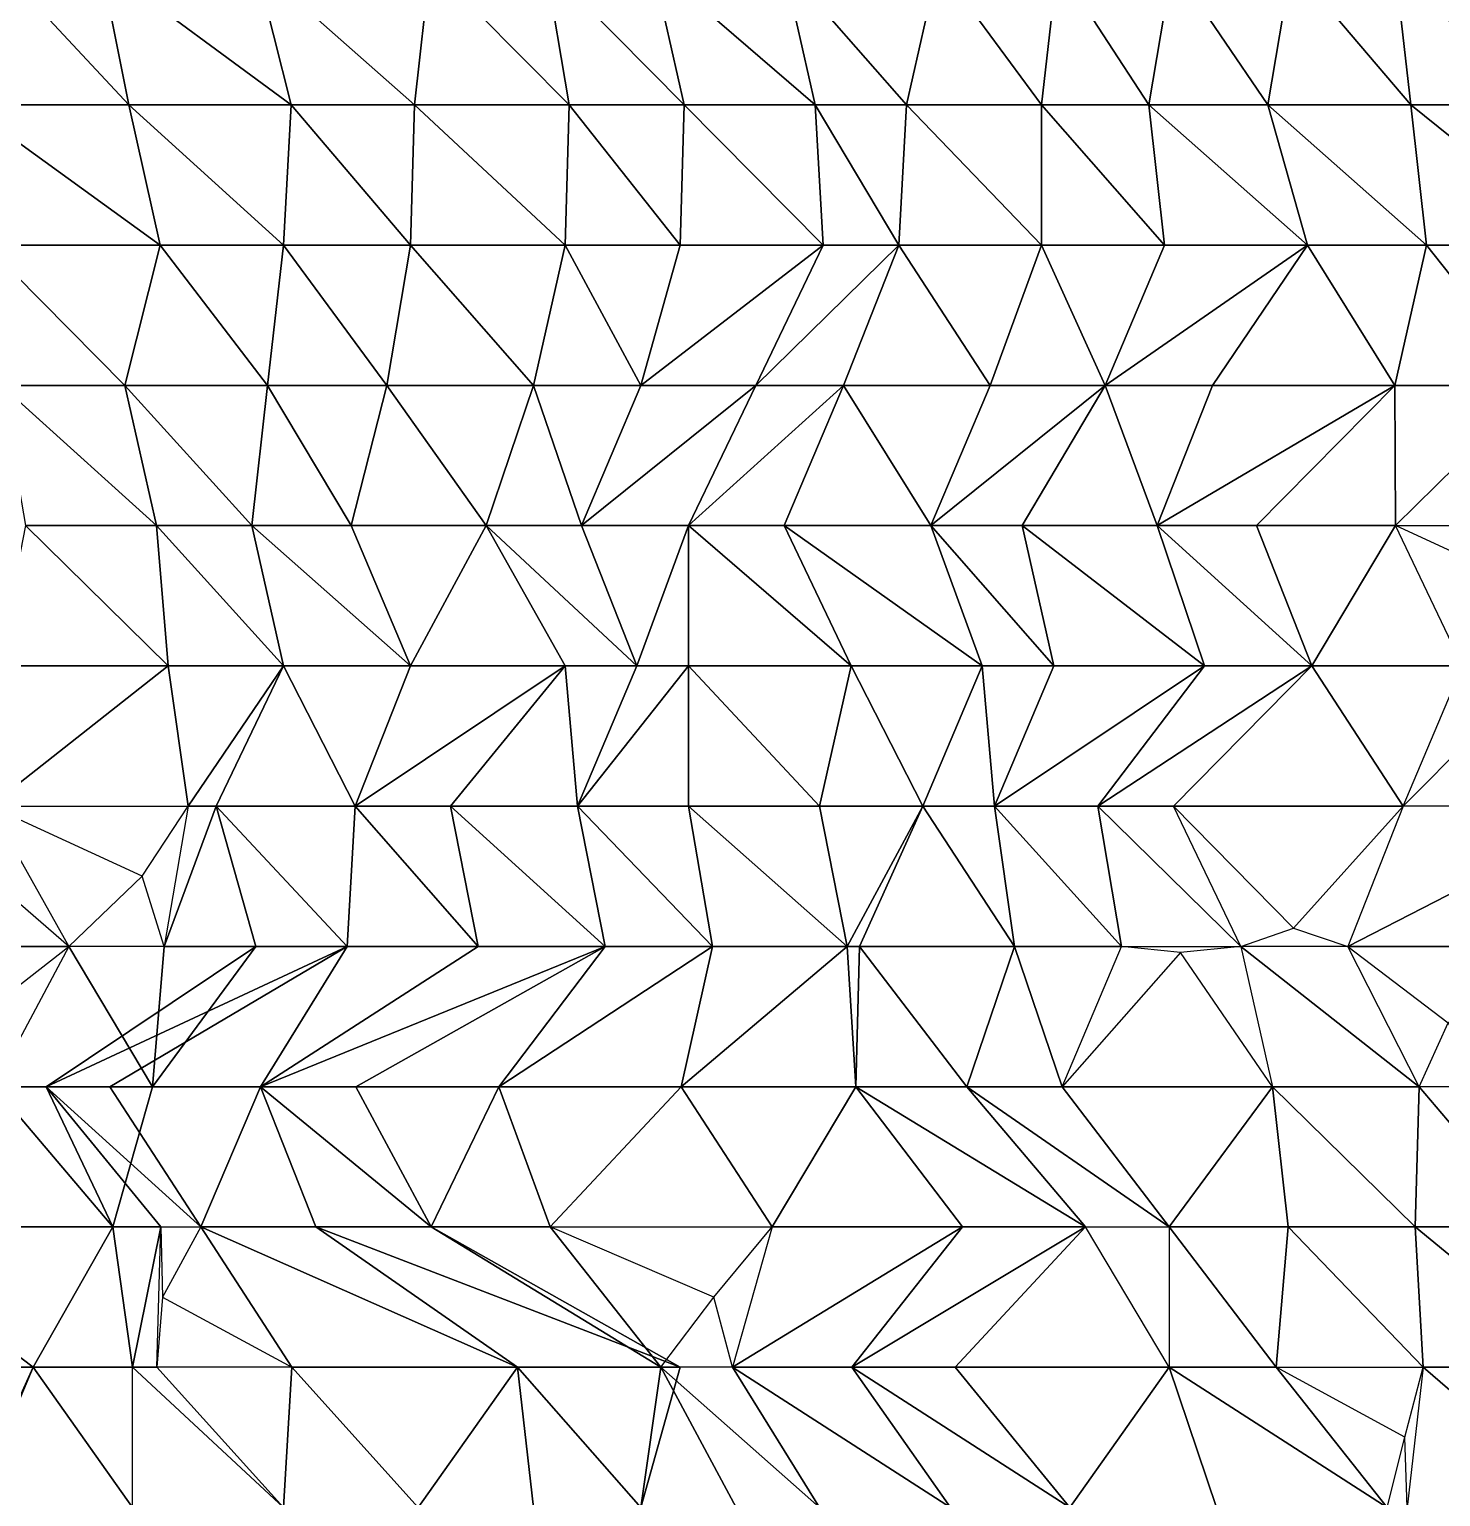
# Model space of a CAD drawing. Header units: metres. Extents: x -317 to 276, y -240 to 234.
# Drawn here: x -39 to 21.4, y 108.5 to 171.2 of the extents above; entities that cross this region are included whole.
import ezdxf

# ---------------------------------------------------------------- set-up
doc = ezdxf.new("R2010")
doc.units = ezdxf.units.M

msp = doc.modelspace()

# ---------------------------------------------------------------- linework, layer by layer
for points in [[(-40.31195, 174, -529.4756), (-41.66562, 168, -531.9534), (-34.70807, 168, -531.73267), (-34.70797, 168.0001, -531.73254)], [(-40.31195, 174, -529.4756), (-34.70807, 168, -531.73267), (-35.892517, 174, -533.9008), (-35.892418, 174.0001, -533.9007)], [(-35.892517, 174, -533.9008), (-27.750458, 168, -531.51184), (-29.273346, 174, -534.29944), (-29.273247, 174.0001, -534.2993)], [(-35.892517, 174, -533.9008), (-34.70807, 168, -531.73267), (-27.750458, 168, -531.51184), (-27.750359, 168.0001, -531.5117)], [(-29.273346, 174, -534.29944), (-22.484955, 168, -534.3884), (-21.808136, 174, -533.1495), (-21.808037, 174.0001, -533.14935)], [(-29.273346, 174, -534.29944), (-27.750458, 168, -531.51184), (-22.484955, 168, -534.3884), (-22.484856, 168.0001, -534.3883)], [(-21.808136, 174, -533.1495), (-22.484955, 168, -534.3884), (-15.865814, 168, -534.7871), (-15.865714, 168.0001, -534.787)], [(-21.808136, 174, -533.1495), (-15.865814, 168, -534.7871), (-16.881073, 174, -536.6455), (-16.880974, 174.0001, -536.6454)], [(-16.881073, 174, -536.6455), (-10.938721, 168, -538.2831), (-12.292389, 174, -540.761), (-12.292289, 174.0001, -540.76086)], [(-16.881073, 174, -536.6455), (-15.865814, 168, -534.7871), (-10.938721, 168, -538.2831), (-10.938621, 168.0001, -538.28296)], [(-12.292389, 174, -540.761), (-5.334808, 168, -540.54016), (-6.688477, 174, -543.01807), (-6.688376, 174.0001, -543.01794)], [(-12.292389, 174, -540.761), (-10.938721, 168, -538.2831), (-5.334808, 168, -540.54016), (-5.334708, 168.0001, -540.54004)], [(-6.688477, 174, -543.01807), (-1.422974, 168, -545.89465), (-0.069305, 174, -543.41675), (-0.069205, 174.0001, -543.4166)], [(-6.688477, 174, -543.01807), (-5.334808, 168, -540.54016), (-1.422974, 168, -545.89465), (-1.422874, 168.0001, -545.89453)], [(-0.069305, 174, -543.41675), (-1.422974, 168, -545.89465), (4.350159, 168, -547.842), (4.350259, 168.0001, -547.84186)], [(-0.069305, 174, -543.41675), (4.350159, 168, -547.842), (5.026978, 174, -546.603), (5.027078, 174.0001, -546.6029)], [(5.026978, 174, -546.603), (4.350159, 168, -547.842), (8.938782, 168, -551.95746), (8.938882, 168.0001, -551.95734)], [(5.026978, 174, -546.603), (8.938782, 168, -551.95746), (9.954041, 174, -550.09906), (9.954141, 174.0001, -550.09894)], [(9.954041, 174, -550.09906), (8.938782, 168, -551.95746), (14.035095, 168, -555.14374), (14.035195, 168.0001, -555.1436)], [(9.954041, 174, -550.09906), (14.035095, 168, -555.14374), (15.050323, 174, -553.28534), (15.050424, 174.0001, -553.2852)], [(15.050323, 174, -553.28534), (14.035095, 168, -555.14374), (20.146637, 168, -556.4716), (20.146736, 168.0001, -556.4715)], [(15.050323, 174, -553.28534), (20.146637, 168, -556.4716), (19.469788, 174, -557.7106), (19.469887, 174.0001, -557.71045)], [(19.469788, 174, -557.7106), (25.24289, 168, -559.6579), (25.41211, 174, -559.34814), (25.412209, 174.0001, -559.348)], [(19.469788, 174, -557.7106), (20.146637, 168, -556.4716), (25.24289, 168, -559.6579), (25.242989, 168.0001, -559.6578)], [(-41.66562, 168, -531.9534), (-33.35437, 162, -529.25476), (-34.70807, 168, -531.73267), (-34.70797, 168.0001, -531.73254)], [(-41.66562, 168, -531.9534), (-40.81958, 162, -530.4048), (-33.35437, 162, -529.25476), (-33.35427, 162.0001, -529.25464)], [(-34.70807, 168, -531.73267), (-28.088867, 162, -532.13135), (-27.750458, 168, -531.51184), (-27.750359, 168.0001, -531.5117)], [(-34.70807, 168, -531.73267), (-33.35437, 162, -529.25476), (-28.088867, 162, -532.13135), (-28.088768, 162.0001, -532.1312)], [(-27.750458, 168, -531.51184), (-28.088867, 162, -532.13135), (-22.654175, 162, -534.6981), (-22.654076, 162.0001, -534.698)], [(-27.750458, 168, -531.51184), (-22.654175, 162, -534.6981), (-22.484955, 168, -534.3884), (-22.484856, 168.0001, -534.3883)], [(-22.484955, 168, -534.3884), (-22.654175, 162, -534.6981), (-16.035034, 162, -535.0968), (-16.034935, 162.0001, -535.0967)], [(-22.484955, 168, -534.3884), (-16.035034, 162, -535.0968), (-15.865814, 168, -534.7871), (-15.865714, 168.0001, -534.787)], [(-15.865814, 168, -534.7871), (-16.035034, 162, -535.0968), (-11.107941, 162, -538.59283), (-11.107841, 162.0001, -538.5927)], [(-15.865814, 168, -534.7871), (-11.107941, 162, -538.59283), (-10.938721, 168, -538.2831), (-10.938621, 168.0001, -538.28296)], [(-10.938721, 168, -538.2831), (-11.107941, 162, -538.59283), (-4.996399, 162, -539.9207), (-4.996299, 162.0001, -539.9206)], [(-10.938721, 168, -538.2831), (-4.996399, 162, -539.9207), (-5.334808, 168, -540.54016), (-5.334708, 168.0001, -540.54004)], [(-5.334808, 168, -540.54016), (-1.761383, 162, -546.5141), (-1.422974, 168, -545.89465), (-1.422874, 168.0001, -545.89453)], [(-5.334808, 168, -540.54016), (-4.996399, 162, -539.9207), (-1.761383, 162, -546.5141), (-1.761283, 162.0001, -546.514)], [(-1.422974, 168, -545.89465), (-1.761383, 162, -546.5141), (4.350159, 162, -547.842), (4.350259, 162.0001, -547.84186)], [(-1.422974, 168, -545.89465), (4.350159, 162, -547.842), (4.350159, 168, -547.842), (4.350259, 168.0001, -547.84186)], [(4.350159, 168, -547.842), (9.615631, 162, -550.7185), (8.938782, 168, -551.95746), (8.938882, 168.0001, -551.95734)], [(4.350159, 168, -547.842), (4.350159, 162, -547.842), (9.615631, 162, -550.7185), (9.615731, 162.0001, -550.7184)], [(8.938782, 168, -551.95746), (15.727173, 162, -552.0464), (14.035095, 168, -555.14374), (14.035195, 168.0001, -555.1436)], [(8.938782, 168, -551.95746), (9.615631, 162, -550.7185), (15.727173, 162, -552.0464), (15.727273, 162.0001, -552.04626)], [(14.035095, 168, -555.14374), (20.823456, 162, -555.23267), (20.146637, 168, -556.4716), (20.146736, 168.0001, -556.4715)], [(14.035095, 168, -555.14374), (15.727173, 162, -552.0464), (20.823456, 162, -555.23267), (20.823555, 162.0001, -555.23254)], [(20.146637, 168, -556.4716), (27.611816, 162, -555.32166), (25.24289, 168, -559.6579), (25.242989, 168.0001, -559.6578)], [(20.146637, 168, -556.4716), (20.823456, 162, -555.23267), (27.611816, 162, -555.32166), (27.611916, 162.0001, -555.32153)], [(-40.81958, 162, -530.4048), (-34.87726, 156, -532.04236), (-33.35437, 162, -529.25476), (-33.35427, 162.0001, -529.25464)], [(-40.81958, 162, -530.4048), (-40.14273, 156, -529.16583), (-34.87726, 156, -532.04236), (-34.87716, 156.0001, -532.04224)], [(-33.35437, 162, -529.25476), (-34.87726, 156, -532.04236), (-28.765717, 156, -533.37024), (-28.765617, 156.0001, -533.3701)], [(-33.35437, 162, -529.25476), (-28.765717, 156, -533.37024), (-28.088867, 162, -532.13135), (-28.088768, 162.0001, -532.1312)], [(-28.088867, 162, -532.13135), (-28.765717, 156, -533.37024), (-23.669434, 156, -536.5565), (-23.669334, 156.0001, -536.5564)], [(-28.088867, 162, -532.13135), (-23.669434, 156, -536.5565), (-22.654175, 162, -534.6981), (-22.654076, 162.0001, -534.698)], [(-22.654175, 162, -534.6981), (-23.669434, 156, -536.5565), (-17.388702, 156, -537.5747), (-17.388603, 156.0001, -537.5746)], [(-22.654175, 162, -534.6981), (-17.388702, 156, -537.5747), (-16.035034, 162, -535.0968), (-16.034935, 162.0001, -535.0967)], [(-16.035034, 162, -535.0968), (-17.388702, 156, -537.5747), (-12.800018, 156, -541.6902), (-12.799918, 156.0001, -541.69006)], [(-16.035034, 162, -535.0968), (-12.800018, 156, -541.6902), (-11.107941, 162, -538.59283), (-11.107841, 162.0001, -538.5927)], [(-12.800018, 156, -541.6902), (-7.872955, 156, -545.1862), (-4.996399, 162, -539.9207), (-4.996299, 162.0001, -539.9206)], [(-12.800018, 156, -541.6902), (-4.996399, 162, -539.9207), (-11.107941, 162, -538.59283), (-11.107841, 162.0001, -538.5927)], [(-7.872955, 156, -545.1862), (-4.13031, 156, -550.85034), (-1.761383, 162, -546.5141), (-1.761283, 162.0001, -546.514)], [(-7.872955, 156, -545.1862), (-1.761383, 162, -546.5141), (-4.996399, 162, -539.9207), (-4.996299, 162.0001, -539.9206)], [(-1.761383, 162, -546.5141), (-4.13031, 156, -550.85034), (2.150452, 156, -551.8685), (2.150552, 156.0001, -551.8684)], [(-1.761383, 162, -546.5141), (2.150452, 156, -551.8685), (4.350159, 162, -547.842), (4.350259, 162.0001, -547.84186)], [(4.350159, 162, -547.842), (2.150452, 156, -551.8685), (7.077484, 156, -555.36456), (7.077584, 156.0001, -555.36444)], [(4.350159, 162, -547.842), (7.077484, 156, -555.36456), (9.615631, 162, -550.7185), (9.615731, 162.0001, -550.7184)], [(7.077484, 156, -555.36456), (11.666168, 156, -559.48004), (15.727173, 162, -552.0464), (15.727273, 162.0001, -552.04626)], [(7.077484, 156, -555.36456), (15.727173, 162, -552.0464), (9.615631, 162, -550.7185), (9.615731, 162.0001, -550.7184)], [(15.727173, 162, -552.0464), (11.666168, 156, -559.48004), (19.469788, 156, -557.7106), (19.469887, 156.0001, -557.71045)], [(15.727173, 162, -552.0464), (19.469788, 156, -557.7106), (20.823456, 162, -555.23267), (20.823555, 162.0001, -555.23254)], [(20.823456, 162, -555.23267), (19.469788, 156, -557.7106), (25.581299, 156, -559.03845), (25.581398, 156.0001, -559.0383)], [(20.823456, 162, -555.23267), (25.581299, 156, -559.03845), (27.611816, 162, -555.32166), (27.611916, 162.0001, -555.32153)], [(-40.14273, 156, -529.16583), (-33.52359, 150, -529.5645), (-34.87726, 156, -532.04236), (-34.87716, 156.0001, -532.04224)], [(-40.14273, 156, -529.16583), (-39.127472, 150, -527.30743), (-33.52359, 150, -529.5645), (-33.52349, 150.0001, -529.5644)], [(-34.87726, 156, -532.04236), (-29.442566, 150, -534.6092), (-28.765717, 156, -533.37024), (-28.765617, 156.0001, -533.3701)], [(-34.87726, 156, -532.04236), (-33.52359, 150, -529.5645), (-29.442566, 150, -534.6092), (-29.442467, 150.0001, -534.6091)], [(-28.765717, 156, -533.37024), (-29.442566, 150, -534.6092), (-25.192291, 150, -539.3442), (-25.192192, 150.0001, -539.34406)], [(-28.765717, 156, -533.37024), (-25.192291, 150, -539.3442), (-23.669434, 156, -536.5565), (-23.669334, 156.0001, -536.5564)], [(-23.669434, 156, -536.5565), (-25.192291, 150, -539.3442), (-19.41919, 150, -541.2915), (-19.41909, 150.0001, -541.2914)], [(-23.669434, 156, -536.5565), (-19.41919, 150, -541.2915), (-17.388702, 156, -537.5747), (-17.388603, 156.0001, -537.5746)], [(-17.388702, 156, -537.5747), (-19.41919, 150, -541.2915), (-15.338165, 150, -546.3362), (-15.338065, 150.0001, -546.33606)], [(-17.388702, 156, -537.5747), (-15.338165, 150, -546.3362), (-12.800018, 156, -541.6902), (-12.799918, 156.0001, -541.69006)], [(-15.338165, 150, -546.3362), (-10.749512, 150, -550.4517), (-7.872955, 156, -545.1862), (-7.872855, 156.0001, -545.1861)], [(-15.338165, 150, -546.3362), (-7.872955, 156, -545.1862), (-12.800018, 156, -541.6902), (-12.799918, 156.0001, -541.69006)], [(-10.749512, 150, -550.4517), (-6.668457, 150, -555.4964), (-4.13031, 156, -550.85034), (-4.13021, 156.0001, -550.8502)], [(-10.749512, 150, -550.4517), (-4.13031, 156, -550.85034), (-7.872955, 156, -545.1862), (-7.872855, 156.0001, -545.1861)], [(-4.13031, 156, -550.85034), (-6.668457, 150, -555.4964), (-0.387695, 150, -556.5145), (-0.387595, 150.0001, -556.5144)], [(-4.13031, 156, -550.85034), (-0.387695, 150, -556.5145), (2.150452, 156, -551.8685), (2.150552, 156.0001, -551.8684)], [(-0.387695, 150, -556.5145), (3.524109, 150, -561.869), (7.077484, 156, -555.36456), (7.077584, 156.0001, -555.36444)], [(-0.387695, 150, -556.5145), (7.077484, 156, -555.36456), (2.150452, 156, -551.8685), (2.150552, 156.0001, -551.8684)], [(7.077484, 156, -555.36456), (3.524109, 150, -561.869), (9.297241, 150, -563.81635), (9.297341, 150.0001, -563.8162)], [(7.077484, 156, -555.36456), (9.297241, 150, -563.81635), (11.666168, 156, -559.48004), (11.666268, 156.0001, -559.4799)], [(9.297241, 150, -563.81635), (13.547485, 150, -568.5513), (19.469788, 156, -557.7106), (19.469887, 156.0001, -557.71045)], [(9.297241, 150, -563.81635), (19.469788, 156, -557.7106), (11.666168, 156, -559.48004), (11.666268, 156.0001, -559.4799)], [(19.469788, 156, -557.7106), (13.547485, 150, -568.5513), (19.489777, 150, -570.1889), (19.489876, 150.0001, -570.1888)], [(19.469788, 156, -557.7106), (19.489777, 150, -570.1889), (25.581299, 156, -559.03845), (25.581398, 156.0001, -559.0383)], [(25.581299, 156, -559.03845), (19.489777, 150, -570.1889), (26.108948, 150, -570.5876), (26.109047, 150.0001, -570.58746)], [(-39.127472, 150, -527.30743), (-40.31195, 144, -529.4756), (-33.01596, 144, -528.6353), (-33.01586, 144.0001, -528.6352)], [(-39.127472, 150, -527.30743), (-33.01596, 144, -528.6353), (-33.52359, 150, -529.5645), (-33.52349, 150.0001, -529.5644)], [(-33.52359, 150, -529.5645), (-28.088867, 144, -532.13135), (-29.442566, 150, -534.6092), (-29.442467, 150.0001, -534.6091)], [(-33.52359, 150, -529.5645), (-33.01596, 144, -528.6353), (-28.088867, 144, -532.13135), (-28.088768, 144.0001, -532.1312)], [(-29.442566, 150, -534.6092), (-22.654175, 144, -534.6981), (-25.192291, 150, -539.3442), (-25.192192, 150.0001, -539.34406)], [(-29.442566, 150, -534.6092), (-28.088867, 144, -532.13135), (-22.654175, 144, -534.6981), (-22.654076, 144.0001, -534.698)], [(-19.41919, 150, -541.2915), (-25.192291, 150, -539.3442), (-22.654175, 144, -534.6981), (-22.654076, 144.0001, -534.698)], [(-19.41919, 150, -541.2915), (-22.654175, 144, -534.6981), (-16.035034, 144, -535.0968), (-16.034935, 144.0001, -535.0967)], [(-12.969238, 144, -541.99994), (-15.338165, 150, -546.3362), (-19.41919, 150, -541.2915), (-19.41909, 150.0001, -541.2914)], [(-12.969238, 144, -541.99994), (-19.41919, 150, -541.2915), (-16.035034, 144, -535.0968), (-16.034935, 144.0001, -535.0967)], [(-12.969238, 144, -541.99994), (-10.749512, 150, -550.4517), (-15.338165, 150, -546.3362), (-15.338065, 150.0001, -546.33606)], [(-12.969238, 144, -541.99994), (-10.749512, 144, -550.4517), (-10.749512, 150, -550.4517), (-10.749412, 150.0001, -550.4516)], [(-10.749512, 150, -550.4517), (-3.791901, 144, -550.2309), (-6.668457, 150, -555.4964), (-6.668357, 150.0001, -555.4963)], [(-10.749512, 150, -550.4517), (-10.749512, 144, -550.4517), (-3.791901, 144, -550.2309), (-3.791801, 144.0001, -550.2308)], [(-6.668457, 150, -555.4964), (1.812012, 144, -552.488), (-0.387695, 150, -556.5145), (-0.387595, 150.0001, -556.5144)], [(-6.668457, 150, -555.4964), (-3.791901, 144, -550.2309), (1.812012, 144, -552.488), (1.812112, 144.0001, -552.48785)], [(-0.387695, 150, -556.5145), (4.877777, 144, -559.3911), (3.524109, 150, -561.869), (3.524209, 150.0001, -561.8689)], [(-0.387695, 150, -556.5145), (1.812012, 144, -552.488), (4.877777, 144, -559.3911), (4.877877, 144.0001, -559.391)], [(3.524109, 150, -561.869), (11.327728, 144, -560.0995), (9.297241, 150, -563.81635), (9.297341, 150.0001, -563.8162)], [(3.524109, 150, -561.869), (4.877777, 144, -559.3911), (11.327728, 144, -560.0995), (11.327828, 144.0001, -560.09937)], [(9.297241, 150, -563.81635), (15.916412, 144, -564.215), (13.547485, 150, -568.5513), (13.547586, 150.0001, -568.55115)], [(9.297241, 150, -563.81635), (11.327728, 144, -560.0995), (15.916412, 144, -564.215), (15.916512, 144.0001, -564.2149)], [(19.489777, 150, -570.1889), (13.547485, 150, -568.5513), (15.916412, 144, -564.215), (15.916512, 144.0001, -564.2149)], [(19.489777, 150, -570.1889), (15.916412, 144, -564.215), (22.366333, 144, -564.9234), (22.366432, 144.0001, -564.9233)], [(26.108948, 150, -570.5876), (22.864868, 148.4516, -570.2683), (19.489777, 150, -570.1889), (19.489876, 150.0001, -570.1888)], [(-40.65036, 138, -530.09503), (-32.16992, 138, -527.0866), (-33.01596, 144, -528.6353), (-33.01586, 144.0001, -528.6352)], [(-40.65036, 138, -530.09503), (-33.01596, 144, -528.6353), (-40.31195, 144, -529.4756), (-40.31185, 144.0001, -529.47546)], [(-32.16992, 138, -527.0866), (-28.088867, 144, -532.13135), (-33.01596, 144, -528.6353), (-33.01586, 144.0001, -528.6352)], [(-32.16992, 138, -527.0866), (-30.965424, 138, -537.3968), (-28.088867, 144, -532.13135), (-28.088768, 144.0001, -532.1312)], [(-28.088867, 144, -532.13135), (-30.965424, 138, -537.3968), (-25.023102, 138, -539.0344), (-25.023003, 138.0001, -539.0343)], [(-28.088867, 144, -532.13135), (-25.023102, 138, -539.0344), (-22.654175, 144, -534.6981), (-22.654076, 144.0001, -534.698)], [(-25.023102, 138, -539.0344), (-20.942078, 138, -544.0791), (-16.035034, 144, -535.0968), (-16.034935, 144.0001, -535.0967)], [(-25.023102, 138, -539.0344), (-16.035034, 144, -535.0968), (-22.654175, 144, -534.6981), (-22.654076, 144.0001, -534.698)], [(-16.035034, 144, -535.0968), (-20.942078, 138, -544.0791), (-15.507385, 138, -546.64594), (-15.507285, 138.0001, -546.6458)], [(-16.035034, 144, -535.0968), (-15.507385, 138, -546.64594), (-12.969238, 144, -541.99994), (-12.969138, 144.0001, -541.9998)], [(-15.507385, 138, -546.64594), (-10.749512, 138, -550.4517), (-10.749512, 144, -550.4517), (-10.749412, 144.0001, -550.4516)], [(-15.507385, 138, -546.64594), (-10.749512, 144, -550.4517), (-12.969238, 144, -541.99994), (-12.969138, 144.0001, -541.9998)], [(-10.749512, 144, -550.4517), (-5.145569, 138, -552.7088), (-3.791901, 144, -550.2309), (-3.791801, 144.0001, -550.2308)], [(-10.749512, 144, -550.4517), (-10.749512, 138, -550.4517), (-5.145569, 138, -552.7088), (-5.145469, 138.0001, -552.7087)], [(-3.791901, 144, -550.2309), (-5.145569, 138, -552.7088), (-0.726105, 138, -557.13403), (-0.726005, 138.0001, -557.1339)], [(-3.791901, 144, -550.2309), (-0.726105, 138, -557.13403), (1.812012, 144, -552.488), (1.812112, 144.0001, -552.48785)], [(1.812012, 144, -552.488), (-0.726105, 138, -557.13403), (2.33963, 138, -564.0371), (2.33973, 138.0001, -564.037)], [(1.812012, 144, -552.488), (2.33963, 138, -564.0371), (4.877777, 144, -559.3911), (4.877877, 144.0001, -559.391)], [(2.33963, 138, -564.0371), (6.759094, 138, -568.46234), (11.327728, 144, -560.0995), (11.327828, 144.0001, -560.09937)], [(2.33963, 138, -564.0371), (11.327728, 144, -560.0995), (4.877777, 144, -559.3911), (4.877877, 144.0001, -559.391)], [(6.759094, 138, -568.46234), (9.99408, 138, -575.0557), (15.916412, 144, -564.215), (15.916512, 144.0001, -564.2149)], [(6.759094, 138, -568.46234), (15.916412, 144, -564.215), (11.327728, 144, -560.0995), (11.327828, 144.0001, -560.09937)], [(15.916412, 144, -564.215), (9.99408, 138, -575.0557), (19.828217, 138, -569.56946), (19.828316, 138.0001, -569.56934)], [(15.916412, 144, -564.215), (19.828217, 138, -569.56946), (22.366333, 144, -564.9234), (22.366432, 144.0001, -564.9233)], [(22.366333, 144, -564.9234), (22.804749, 141, -568.11505), (19.828217, 138, -569.56946), (19.828316, 138.0001, -569.56934)], [(-37.266174, 132, -523.9003), (-34.126953, 135, -527.7809), (-40.65036, 138, -530.09503), (-40.65026, 138.0001, -530.0949)], [(-32.16992, 138, -527.0866), (-33.18518, 132, -528.94507), (-34.126953, 135, -527.7809), (-34.126854, 135.0001, -527.78076)], [(-33.18518, 132, -528.94507), (-29.273346, 132, -534.29944), (-30.965424, 138, -537.3968), (-30.965324, 138.0001, -537.39667)], [(-33.18518, 132, -528.94507), (-30.965424, 138, -537.3968), (-32.16992, 138, -527.0866), (-32.169823, 138.0001, -527.0865)], [(-30.965424, 138, -537.3968), (-25.361511, 132, -539.65393), (-25.023102, 138, -539.0344), (-25.023003, 138.0001, -539.0343)], [(-30.965424, 138, -537.3968), (-29.273346, 132, -534.29944), (-25.361511, 132, -539.65393), (-25.361412, 132.0001, -539.6538)], [(-25.023102, 138, -539.0344), (-25.361511, 132, -539.65393), (-19.75763, 132, -541.911), (-19.75753, 132.0001, -541.9109)], [(-25.023102, 138, -539.0344), (-19.75763, 132, -541.911), (-20.942078, 138, -544.0791), (-20.941978, 138.0001, -544.079)], [(-20.942078, 138, -544.0791), (-14.322907, 132, -544.4778), (-15.507385, 138, -546.64594), (-15.507285, 138.0001, -546.6458)], [(-20.942078, 138, -544.0791), (-19.75763, 132, -541.911), (-14.322907, 132, -544.4778), (-14.322806, 132.0001, -544.47766)], [(-15.507385, 138, -546.64594), (-9.734253, 132, -548.5933), (-10.749512, 138, -550.4517), (-10.749412, 138.0001, -550.4516)], [(-15.507385, 138, -546.64594), (-14.322907, 132, -544.4778), (-9.734253, 132, -548.5933), (-9.734153, 132.0001, -548.5932)], [(-10.749512, 138, -550.4517), (-3.961121, 132, -550.54065), (-5.145569, 138, -552.7088), (-5.145469, 138.0001, -552.7087)], [(-10.749512, 138, -550.4517), (-9.734253, 132, -548.5933), (-3.961121, 132, -550.54065), (-3.961021, 132.0001, -550.5405)], [(-3.961121, 132, -550.54065), (-0.726105, 138, -557.13403), (-5.145569, 138, -552.7088), (-5.145469, 138.0001, -552.7087)], [(-3.961121, 132, -550.54065), (-3.433472, 132, -562.0898), (-0.726105, 138, -557.13403), (-0.726005, 138.0001, -557.1339)], [(-0.726105, 138, -557.13403), (-3.433472, 132, -562.0898), (3.185669, 132, -562.48846), (3.185769, 132.0001, -562.48834)], [(-0.726105, 138, -557.13403), (3.185669, 132, -562.48846), (2.33963, 138, -564.0371), (2.33973, 138.0001, -564.037)], [(2.33963, 138, -564.0371), (7.774353, 132, -566.60394), (6.759094, 138, -568.46234), (6.759194, 138.0001, -568.4622)], [(2.33963, 138, -564.0371), (3.185669, 132, -562.48846), (7.774353, 132, -566.60394), (7.774453, 132.0001, -566.6038)], [(6.759094, 138, -568.46234), (12.870636, 132, -569.7902), (9.99408, 138, -575.0557), (9.99418, 138.0001, -575.0556)], [(6.759094, 138, -568.46234), (7.774353, 132, -566.60394), (12.870636, 132, -569.7902), (12.870736, 132.0001, -569.7901)], [(9.99408, 138, -575.0557), (15.132233, 132.7742, -571.90796), (19.828217, 138, -569.56946), (19.828316, 138.0001, -569.56934)], [(17.45929, 132, -573.9057), (25.770538, 132, -571.20703), (29.154724, 138, -565.0123), (29.154823, 138.0001, -565.0122)], [(17.45929, 132, -573.9057), (29.154724, 138, -565.0123), (19.828217, 138, -569.56946), (19.828316, 138.0001, -569.56934)], [(-42.40573, 136.44443, -527.0507), (-45.915863, 132, -527.2185), (-37.266174, 132, -523.9003), (-37.266075, 132.0001, -523.9002)], [(15.132233, 132.7742, -571.90796), (17.45929, 132, -573.9057), (12.870636, 132, -569.7902), (12.870736, 132.0001, -569.7901)], [(-45.915863, 132, -527.2185), (-41.7901, 128.47058, -525.9238), (-37.266174, 132, -523.9003), (-37.266075, 132.0001, -523.9002)], [(-37.266174, 132, -523.9003), (-40.48114, 126, -529.7853), (-33.69281, 126, -529.87427), (-33.69271, 126.0001, -529.87415)], [(-33.69281, 126, -529.87427), (-38.241425, 126, -550.71545), (-29.273346, 132, -534.29944), (-29.273247, 132.0001, -534.2993)], [(-38.241425, 126, -550.71545), (-35.514038, 126, -558.23804), (-25.361511, 132, -539.65393), (-25.361412, 132.0001, -539.6538)], [(-38.241425, 126, -550.71545), (-25.361511, 132, -539.65393), (-29.273346, 132, -534.29944), (-29.273247, 132.0001, -534.2993)], [(-37.266174, 132, -523.9003), (-33.69281, 126, -529.87427), (-33.18518, 132, -528.94507), (-33.18508, 132.0001, -528.94495)], [(-25.361511, 132, -539.65393), (-35.514038, 126, -558.23804), (-29.064117, 126, -558.9464), (-29.064018, 126.0001, -558.9463)], [(-33.69281, 126, -529.87427), (-29.273346, 132, -534.29944), (-33.18518, 132, -528.94507), (-33.18508, 132.0001, -528.94495)], [(-25.361511, 132, -539.65393), (-29.064117, 126, -558.9464), (-19.75763, 132, -541.911), (-19.75753, 132.0001, -541.9109)], [(-29.064117, 126, -558.9464), (-24.983063, 126, -563.9911), (-14.322907, 132, -544.4778), (-14.322806, 132.0001, -544.47766)], [(-29.064117, 126, -558.9464), (-14.322907, 132, -544.4778), (-19.75763, 132, -541.911), (-19.75753, 132.0001, -541.9109)], [(-14.322907, 132, -544.4778), (-24.983063, 126, -563.9911), (-18.871521, 126, -565.319), (-18.871422, 126.0001, -565.31885)], [(-14.322907, 132, -544.4778), (-18.871521, 126, -565.319), (-9.734253, 132, -548.5933), (-9.734153, 132.0001, -548.5932)], [(-9.734253, 132, -548.5933), (-18.871521, 126, -565.319), (-11.067902, 126, -563.5495), (-11.067801, 126.0001, -563.5494)], [(-9.734253, 132, -548.5933), (-11.067902, 126, -563.5495), (-3.961121, 132, -550.54065), (-3.961021, 132.0001, -550.5405)], [(-3.961121, 132, -550.54065), (-11.067902, 126, -563.5495), (-3.602661, 126, -562.39954), (-3.602561, 126.0001, -562.3994)], [(-3.961121, 132, -550.54065), (-3.602661, 126, -562.39954), (-3.433472, 132, -562.0898), (-3.433372, 132.0001, -562.08966)], [(-3.433472, 132, -562.0898), (-3.602661, 126, -562.39954), (1.155182, 126, -566.20526), (1.155282, 126.0001, -566.20514)], [(-3.433472, 132, -562.0898), (1.155182, 126, -566.20526), (3.185669, 132, -562.48846), (3.185769, 132.0001, -562.48834)], [(3.185669, 132, -562.48846), (1.155182, 126, -566.20526), (5.236206, 126, -571.25), (5.236306, 126.0001, -571.2499)], [(3.185669, 132, -562.48846), (5.236206, 126, -571.25), (7.774353, 132, -566.60394), (7.774453, 132.0001, -566.6038)], [(12.870636, 132, -569.7902), (10.296753, 131.73914, -568.24426), (7.774353, 132, -566.60394), (7.774453, 132.0001, -566.6038)], [(20.505035, 126, -568.3305), (17.45929, 132, -573.9057), (12.870636, 132, -569.7902), (12.870736, 132.0001, -569.7901)], [(20.505035, 126, -568.3305), (12.870636, 132, -569.7902), (14.224304, 126, -567.3124), (14.224404, 126.0001, -567.31226)], [(17.45929, 132, -573.9057), (21.753357, 128.72726, -572.303), (25.770538, 132, -571.20703), (25.770638, 132.0001, -571.2069)], [(10.296753, 131.73914, -568.24426), (5.236206, 126, -571.25), (14.224304, 126, -567.3124), (14.224404, 126.0001, -567.31226)], [(21.753357, 128.72726, -572.303), (23.232422, 126, -575.8531), (20.505035, 126, -568.3305), (20.505135, 126.0001, -568.3304)], [(-40.48114, 126, -529.7853), (-46.741882, 120, -541.2455), (-35.384888, 120, -532.9716), (-35.38479, 120.0001, -532.9715)], [(-40.48114, 126, -529.7853), (-35.384888, 120, -532.9716), (-33.69281, 126, -529.87427), (-33.69271, 126.0001, -529.87415)], [(-35.384888, 120, -532.9716), (-33.33435, 120, -541.7331), (-38.241425, 126, -550.71545), (-38.241325, 126.0001, -550.71533)], [(-35.384888, 120, -532.9716), (-38.241425, 126, -550.71545), (-33.69281, 126, -529.87427), (-33.69271, 126.0001, -529.87415)], [(-31.622253, 120, -551.1141), (-35.514038, 126, -558.23804), (-38.241425, 126, -550.71545), (-38.241325, 126.0001, -550.71533)], [(-31.622253, 120, -551.1141), (-38.241425, 126, -550.71545), (-33.33435, 120, -541.7331), (-33.33425, 120.0001, -541.733)], [(-29.064117, 126, -558.9464), (-35.514038, 126, -558.23804), (-31.622253, 120, -551.1141), (-31.622154, 120.0001, -551.11395)], [(-29.064117, 126, -558.9464), (-31.622253, 120, -551.1141), (-26.69519, 120, -554.6101), (-26.695091, 120.0001, -554.61)], [(-21.768097, 120, -558.10614), (-24.983063, 126, -563.9911), (-29.064117, 126, -558.9464), (-29.064018, 126.0001, -558.9463)], [(-21.768097, 120, -558.10614), (-29.064117, 126, -558.9464), (-26.69519, 120, -554.6101), (-26.695091, 120.0001, -554.61)], [(-18.871521, 126, -565.319), (-24.983063, 126, -563.9911), (-21.768097, 120, -558.10614), (-21.767998, 120.0001, -558.106)], [(-18.871521, 126, -565.319), (-21.768097, 120, -558.10614), (-16.671814, 120, -561.2924), (-16.671715, 120.0001, -561.2923)], [(-16.671814, 120, -561.2924), (-11.067902, 126, -563.5495), (-18.871521, 126, -565.319), (-18.871422, 126.0001, -565.31885)], [(-16.671814, 120, -561.2924), (-7.176086, 120, -556.4256), (-11.067902, 126, -563.5495), (-11.067801, 126.0001, -563.5494)], [(-3.602661, 126, -562.39954), (-11.067902, 126, -563.5495), (-7.176086, 120, -556.4256), (-7.175986, 120.0001, -556.4255)], [(-3.602661, 126, -562.39954), (-7.176086, 120, -556.4256), (0.965973, 120, -554.0367), (0.966073, 120.0001, -554.03656)], [(6.231445, 120, -556.9132), (1.155182, 126, -566.20526), (-3.602661, 126, -562.39954), (-3.602561, 126.0001, -562.3994)], [(6.231445, 120, -556.9132), (-3.602661, 126, -562.39954), (0.965973, 120, -554.0367), (0.966073, 120.0001, -554.03656)], [(9.804871, 120, -562.88715), (5.236206, 126, -571.25), (1.155182, 126, -566.20526), (1.155282, 126.0001, -566.20514)], [(9.804871, 120, -562.88715), (1.155182, 126, -566.20526), (6.231445, 120, -556.9132), (6.231545, 120.0001, -556.9131)], [(14.224304, 126, -567.3124), (5.236206, 126, -571.25), (9.804871, 120, -562.88715), (9.804971, 120.0001, -562.887)], [(14.224304, 126, -567.3124), (9.804871, 120, -562.88715), (14.901154, 120, -566.0734), (14.901254, 120.0001, -566.0733)], [(14.224304, 126, -567.3124), (20.335846, 120, -568.64026), (20.505035, 126, -568.3305), (20.505135, 126.0001, -568.3304)], [(14.224304, 126, -567.3124), (14.901154, 120, -566.0734), (20.335846, 120, -568.64026), (20.335945, 120.0001, -568.64014)], [(20.505035, 126, -568.3305), (20.335846, 120, -568.64026), (25.601349, 120, -571.5168), (25.601448, 120.0001, -571.51666)], [(20.505035, 126, -568.3305), (25.601349, 120, -571.5168), (23.232422, 126, -575.8531), (23.232521, 126.0001, -575.85297)], [(-46.741882, 120, -541.2455), (-42.870117, 114, -521.64325), (-38.789062, 114, -526.688), (-38.788963, 114.0001, -526.68787)], [(-35.384888, 120, -532.9716), (-46.741882, 120, -541.2455), (-38.789062, 114, -526.688), (-38.788963, 114.0001, -526.68787)], [(-35.384888, 120, -532.9716), (-38.789062, 114, -526.688), (-34.53885, 114, -531.4229), (-34.53875, 114.0001, -531.4228)], [(-34.53885, 114, -531.4229), (-33.33435, 120, -541.7331), (-35.384888, 120, -532.9716), (-35.38479, 120.0001, -532.9715)], [(-34.53885, 114, -531.4229), (-33.50357, 114, -542.04285), (-33.33435, 120, -541.7331), (-33.33425, 120.0001, -541.733)], [(-33.33435, 120, -541.7331), (-33.26303, 117, -542.12396), (-33.50357, 114, -542.04285), (-33.50347, 114.0001, -542.0427)], [(-27.730438, 114, -543.9902), (-31.622253, 120, -551.1141), (-33.26303, 117, -542.12396), (-33.26293, 117.0001, -542.12384)], [(-18.065521, 114, -538.8136), (-26.69519, 120, -554.6101), (-31.622253, 120, -551.1141), (-31.622154, 120.0001, -551.11395)], [(-18.065521, 114, -538.8136), (-31.622253, 120, -551.1141), (-27.730438, 114, -543.9902), (-27.73034, 114.0001, -543.99005)], [(-11.107941, 114, -538.59283), (-21.768097, 120, -558.10614), (-26.69519, 120, -554.6101), (-26.695091, 120.0001, -554.61)], [(-11.107941, 114, -538.59283), (-26.69519, 120, -554.6101), (-18.065521, 114, -538.8136), (-18.065422, 114.0001, -538.8135)], [(-11.93396, 114, -552.6199), (-16.671814, 120, -561.2924), (-21.768097, 120, -558.10614), (-21.767998, 120.0001, -558.106)], [(-11.93396, 114, -552.6199), (-21.768097, 120, -558.10614), (-11.107941, 114, -538.59283), (-11.107841, 114.0001, -538.5927)], [(-11.93396, 114, -552.6199), (-9.674957, 117, -557.70636), (-16.671814, 120, -561.2924), (-16.671715, 120.0001, -561.2923)], [(-7.176086, 120, -556.4256), (-8.868164, 114, -559.52295), (-9.674957, 117, -557.70636), (-9.674857, 117.0001, -557.70624)], [(-8.868164, 114, -559.52295), (-3.771881, 114, -562.7092), (0.965973, 120, -554.0367), (0.966073, 120.0001, -554.03656)], [(-8.868164, 114, -559.52295), (0.965973, 120, -554.0367), (-7.176086, 120, -556.4256), (-7.175986, 120.0001, -556.4255)], [(-3.771881, 114, -562.7092), (0.647552, 114, -567.13446), (6.231445, 120, -556.9132), (6.231545, 120.0001, -556.9131)], [(-3.771881, 114, -562.7092), (6.231445, 120, -556.9132), (0.965973, 120, -554.0367), (0.966073, 120.0001, -554.03656)], [(6.231445, 120, -556.9132), (0.647552, 114, -567.13446), (9.804871, 114, -562.88715), (9.804971, 114.0001, -562.887)], [(9.804871, 120, -562.88715), (14.393524, 114, -567.0026), (14.901154, 120, -566.0734), (14.901254, 120.0001, -566.0733)], [(9.804871, 120, -562.88715), (9.804871, 114, -562.88715), (14.393524, 114, -567.0026), (14.393624, 114.0001, -567.0025)], [(14.901154, 120, -566.0734), (14.393524, 114, -567.0026), (20.674255, 114, -568.02075), (20.674355, 114.0001, -568.0206)], [(14.901154, 120, -566.0734), (20.674255, 114, -568.02075), (20.335846, 120, -568.64026), (20.335945, 120.0001, -568.64014)], [(20.335846, 120, -568.64026), (27.631836, 114, -567.7999), (25.601349, 120, -571.5168), (25.601448, 120.0001, -571.51666)], [(20.335846, 120, -568.64026), (20.674255, 114, -568.02075), (27.631836, 114, -567.7999), (27.631935, 114.0001, -567.7998)], [(-41.51642, 108, -519.1654), (-38.789062, 114, -526.688), (-42.870117, 114, -521.64325), (-42.870018, 114.0001, -521.6431)], [(-41.51642, 108, -519.1654), (-41.32721, 108, -531.334), (-38.789062, 114, -526.688), (-38.788963, 114.0001, -526.68787)], [(-38.789062, 114, -526.688), (-41.32721, 108, -531.334), (-34.53885, 108, -531.4229), (-34.53875, 108.0001, -531.4228)], [(-38.789062, 114, -526.688), (-34.53885, 108, -531.4229), (-34.53885, 114, -531.4229), (-34.53875, 114.0001, -531.4228)], [(-28.088867, 108, -532.13135), (-33.50357, 114, -542.04285), (-34.53885, 114, -531.4229), (-34.53875, 114.0001, -531.4228)], [(-27.730438, 114, -543.9902), (-33.50357, 114, -542.04285), (-28.088867, 108, -532.13135), (-28.088768, 108.0001, -532.1312)], [(-27.730438, 114, -543.9902), (-28.088867, 108, -532.13135), (-22.315735, 108, -534.0787), (-22.315636, 108.0001, -534.07855)], [(-18.065521, 114, -538.8136), (-27.730438, 114, -543.9902), (-22.315735, 108, -534.0787), (-22.315636, 108.0001, -534.07855)], [(-18.065521, 114, -538.8136), (-22.315735, 108, -534.0787), (-17.388702, 108, -537.5747), (-17.388603, 108.0001, -537.5746)], [(-18.065521, 114, -538.8136), (-12.800018, 108, -541.6902), (-11.107941, 114, -538.59283), (-11.107841, 114.0001, -538.5927)], [(-18.065521, 114, -538.8136), (-17.388702, 108, -537.5747), (-12.800018, 108, -541.6902), (-12.799918, 108.0001, -541.69006)], [(-12.800018, 108, -541.6902), (-8.718994, 108, -546.73486), (-11.93396, 114, -552.6199), (-11.93386, 114.0001, -552.61975)], [(-12.800018, 108, -541.6902), (-11.93396, 114, -552.6199), (-11.107941, 114, -538.59283), (-11.107841, 114.0001, -538.5927)], [(-5.145569, 108, -552.7088), (-8.868164, 114, -559.52295), (-11.93396, 114, -552.6199), (-11.93386, 114.0001, -552.61975)], [(-5.145569, 108, -552.7088), (-11.93396, 114, -552.6199), (-8.718994, 108, -546.73486), (-8.718894, 108.0001, -546.73474)], [(0.458344, 108, -554.9659), (-3.771881, 114, -562.7092), (-8.868164, 114, -559.52295), (-8.868064, 114.0001, -559.5228)], [(0.458344, 108, -554.9659), (-8.868164, 114, -559.52295), (-5.145569, 108, -552.7088), (-5.145469, 108.0001, -552.7087)], [(5.554596, 108, -558.15216), (0.647552, 114, -567.13446), (-3.771881, 114, -562.7092), (-3.771781, 114.0001, -562.7091)], [(5.554596, 108, -558.15216), (-3.771881, 114, -562.7092), (0.458344, 108, -554.9659), (0.458444, 108.0001, -554.96576)], [(9.804871, 114, -562.88715), (0.647552, 114, -567.13446), (5.554596, 108, -558.15216), (5.554696, 108.0001, -558.15204)], [(9.804871, 114, -562.88715), (5.554596, 108, -558.15216), (11.835358, 108, -559.1703), (11.835458, 108.0001, -559.17017)], [(19.131378, 108, -558.3301), (14.393524, 114, -567.0026), (9.804871, 114, -562.88715), (9.804971, 114.0001, -562.887)], [(19.131378, 108, -558.3301), (9.804871, 114, -562.88715), (11.835358, 108, -559.1703), (11.835458, 108.0001, -559.17017)], [(19.131378, 108, -558.3301), (19.88916, 111, -567.8935), (14.393524, 114, -567.0026), (14.393624, 114.0001, -567.0025)], [(20.674255, 114, -568.02075), (19.997406, 108, -569.2597), (19.88916, 111, -567.8935), (19.88926, 111.0001, -567.8934)], [(20.674255, 114, -568.02075), (19.997406, 108, -569.2597), (27.631836, 108, -567.7999), (27.631935, 108.0001, -567.7998)], [(20.674255, 114, -568.02075), (27.631836, 108, -567.7999), (27.631836, 114, -567.7999), (27.631935, 114.0001, -567.7998)]]:
    msp.add_3dface(points)

doc.saveas('drawing.dxf')
